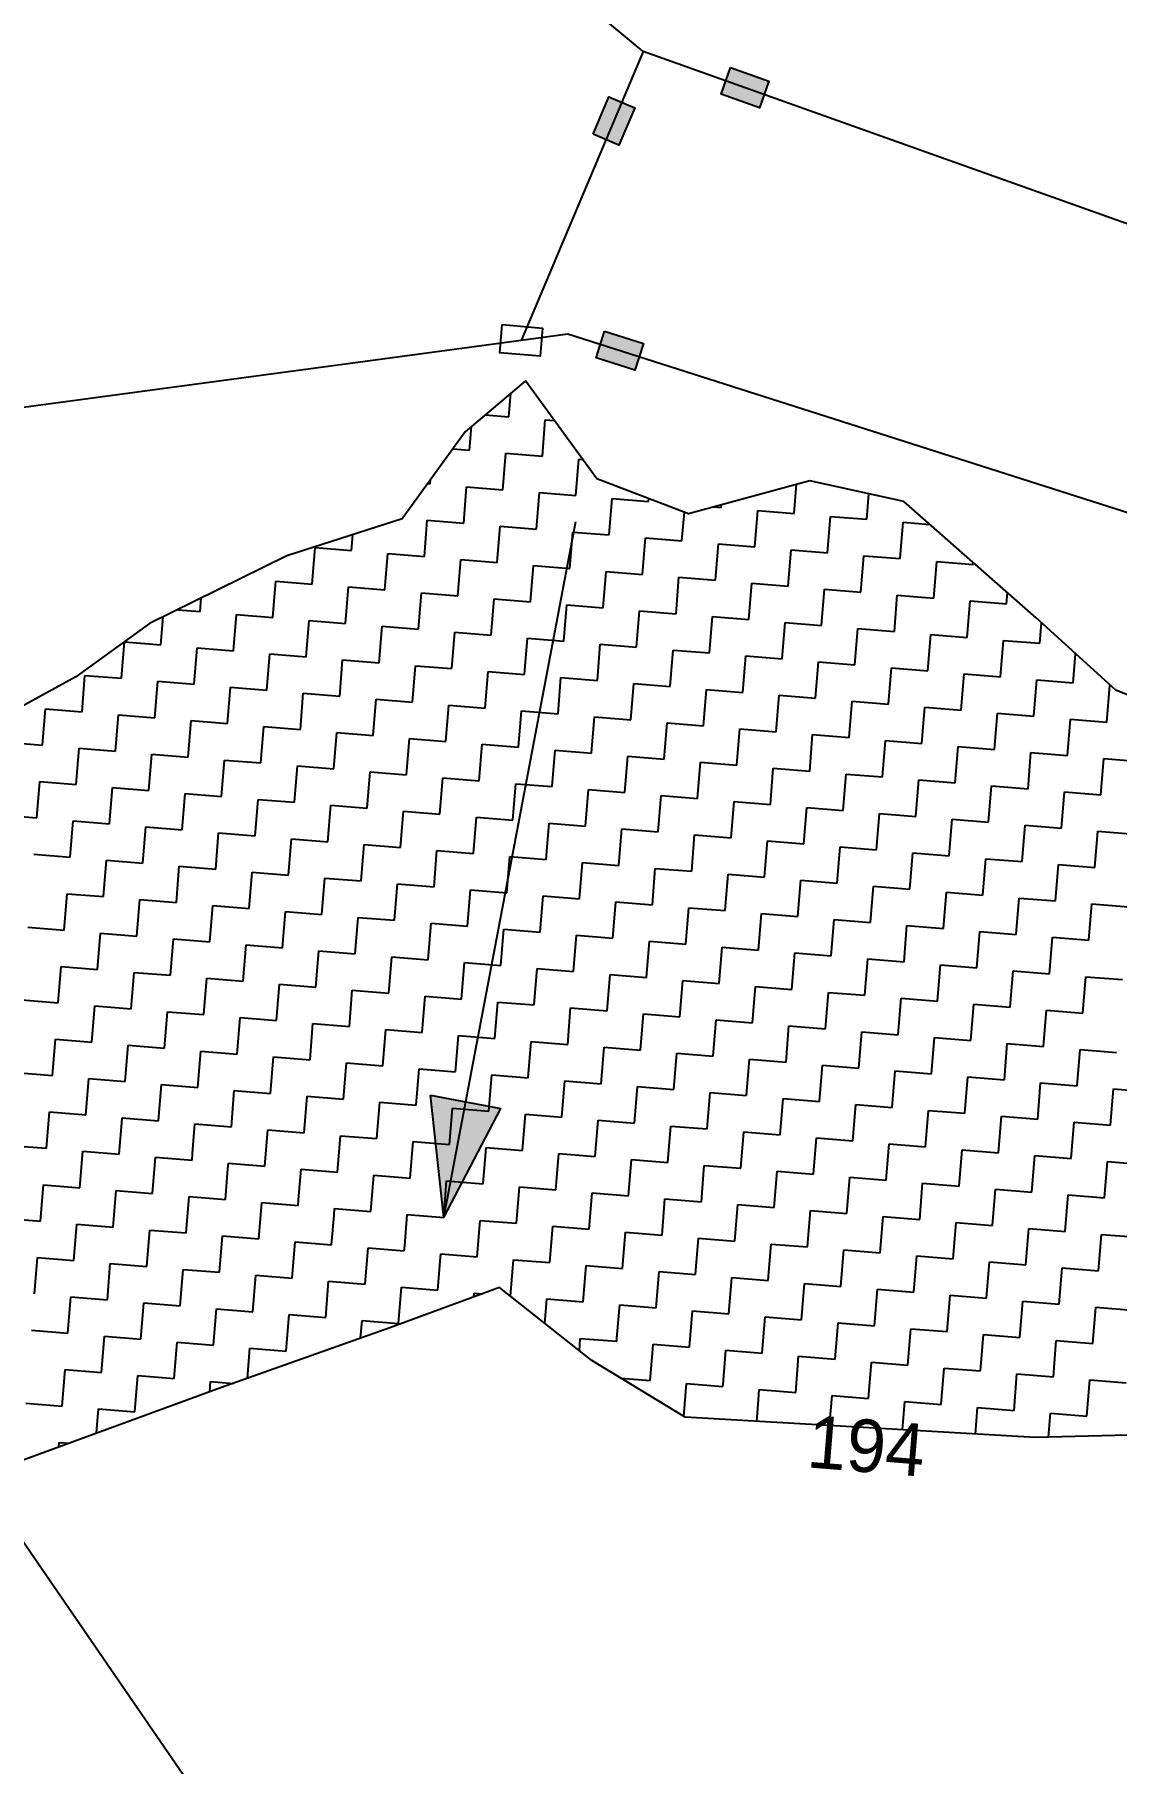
# Model space of a CAD drawing. Header units: metres. Extents: x 286589 to 288713, y 2001360 to 2004418.
# Drawn here: x 287906.4 to 288061.5, y 2003739.2 to 2003987.2 of the extents above; entities that cross this region are included whole.
import ezdxf
from ezdxf.enums import TextEntityAlignment as Align

# ---------------------------------------------------------------- set-up
doc = ezdxf.new("R2010")
doc.units = ezdxf.units.M
doc.header["$MEASUREMENT"] = 0
for name, color, linetype in [('POLY_HATCH', 12, 'Continuous'), ('POLY_PARCEL', 6, 'Continuous'), ('TEXT_PARCEL', 7, 'Continuous'), ('V_BOUND_LINE', 7, 'Continuous')]:
    doc.layers.add(name, color=color, linetype=linetype)
doc.styles.add('TEXT_MAP', font='')
doc.styles.get('TEXT_MAP').set_extended_font_data('Kruti Dev 050')

msp = doc.modelspace()

# ---------------------------------------------------------------- hatches: boundary and pattern name
for points in [[(288010.35, 2003976.67), (288011.71, 2003980.47), (288006.22, 2003982.43), (288004.86, 2003978.63)], [(287992.46, 2003976.68), (287988.74, 2003978.25), (287986.48, 2003972.88), (287990.19, 2003971.31)], [(287992.48, 2003939.04), (287993.7, 2003942.88), (287988.15, 2003944.65), (287986.92, 2003940.81)]]:
    msp.add_hatch(color=256).paths.add_polyline_path(points)
h = msp.add_hatch(color=256)
h.paths.add_polyline_path([(287968.22, 2003834.11), (287963.15, 2003835.07), (287965.07, 2003817.54)])
h.paths.add_polyline_path([(287965.07, 2003817.54), (287973.28, 2003833.15), (287968.22, 2003834.11)])

# ---------------------------------------------------------------- linework, layer by layer
for points in [[(288006.22, 2003982.43), (288011.71, 2003980.47), (288010.35, 2003976.67), (288004.86, 2003978.63)], [(287986.48, 2003972.88), (287988.74, 2003978.25), (287992.46, 2003976.68), (287990.19, 2003971.31)], [(287973.44, 2003945.57), (287979.25, 2003945.09), (287978.92, 2003941.07), (287973.12, 2003941.55)], [(287988.15, 2003944.65), (287993.7, 2003942.88), (287992.48, 2003939.04), (287986.92, 2003940.81)]]:
    msp.add_lwpolyline(points, close=True)
for points in [[(287965.07, 2003817.54), (287984.03, 2003917.36)], [(287963.15, 2003835.07), (287973.28, 2003833.15)], [(287965.07, 2003817.54), (287963.15, 2003835.07)], [(287965.07, 2003817.54), (287973.28, 2003833.15)]]:
    msp.add_lwpolyline(points)
at = {"layer": 'POLY_HATCH', "linetype": 'Continuous'}
for p, q in [((287976.66, 2003937.41), (287976.9, 2003937.39)), ((287974.42, 2003932.34), (287974.7, 2003935.75)), ((287971.01, 2003932.62), (287974.42, 2003932.34)), ((287979.22, 2003926.69), (287979.64, 2003931.91)), ((287979.64, 2003931.91), (287980.95, 2003931.81)), ((287968.78, 2003927.55), (287969.06, 2003930.96)), ((287966.38, 2003927.74), (287968.78, 2003927.55)), ((287973.57, 2003921.9), (287974, 2003927.12)), ((287974, 2003927.12), (287979.22, 2003926.69)), ((287984.01, 2003921.05), (287984.44, 2003926.27)), ((287984.44, 2003926.27), (287985, 2003926.22)), ((287962.79, 2003922.78), (287963.14, 2003922.75)), ((287963.14, 2003922.75), (287963.18, 2003923.33)), ((287967.93, 2003917.11), (287968.36, 2003922.33)), ((287968.36, 2003922.33), (287973.57, 2003921.9)), ((288015.32, 2003918.5), (288015.66, 2003922.67)), ((287978.37, 2003916.26), (287978.79, 2003921.48)), ((287978.79, 2003921.48), (287984.01, 2003921.05)), ((287988.8, 2003915.41), (287989.23, 2003920.63)), ((287989.23, 2003920.63), (287994.45, 2003920.2)), ((287994.45, 2003920.2), (287994.48, 2003920.62)), ((288004.88, 2003919.35), (288004.92, 2003919.75)), ((288025.75, 2003917.65), (288026.05, 2003921.31)), ((287962.29, 2003912.32), (287962.71, 2003917.53)), ((287962.71, 2003917.53), (287967.93, 2003917.11)), ((287999.24, 2003914.56), (287999.58, 2003918.69)), ((288003.76, 2003919.44), (288004.88, 2003919.35)), ((288009.68, 2003913.71), (288010.1, 2003918.92)), ((288010.1, 2003918.92), (288015.32, 2003918.5)), ((288020.11, 2003912.86), (288020.54, 2003918.07)), ((288020.54, 2003918.07), (288025.75, 2003917.65)), ((288030.55, 2003912.01), (288030.97, 2003917.22)), ((288030.97, 2003917.22), (288034.79, 2003916.91)), ((287951.85, 2003913.17), (287952.04, 2003915.44)), ((287972.72, 2003911.47), (287973.15, 2003916.68)), ((287973.15, 2003916.68), (287978.37, 2003916.26)), ((287983.16, 2003910.62), (287983.58, 2003915.83)), ((287983.58, 2003915.83), (287988.8, 2003915.41)), ((287993.6, 2003909.76), (287994.02, 2003914.98)), ((287994.02, 2003914.98), (287999.24, 2003914.56)), ((287946.21, 2003908.37), (287946.63, 2003913.59)), ((287946.63, 2003913.59), (287951.85, 2003913.17)), ((287956.64, 2003907.52), (287957.07, 2003912.74)), ((287957.07, 2003912.74), (287962.29, 2003912.32)), ((288004.03, 2003908.91), (288004.46, 2003914.13)), ((288004.46, 2003914.13), (288009.68, 2003913.71)), ((288014.47, 2003908.06), (288014.89, 2003913.28)), ((288014.89, 2003913.28), (288020.11, 2003912.86)), ((288024.9, 2003907.21), (288025.33, 2003912.43)), ((288025.33, 2003912.43), (288030.55, 2003912.01)), ((287967.08, 2003906.67), (287967.51, 2003911.89)), ((287967.51, 2003911.89), (287972.72, 2003911.47)), ((287977.52, 2003905.82), (287977.94, 2003911.04)), ((287977.94, 2003911.04), (287983.16, 2003910.62)), ((287987.95, 2003904.97), (287988.38, 2003910.19)), ((287988.38, 2003910.19), (287993.6, 2003909.76)), ((288035.34, 2003906.36), (288035.77, 2003911.58)), ((288035.77, 2003911.58), (288040.98, 2003911.15)), ((288040.98, 2003911.15), (288041.01, 2003911.45)), ((287940.56, 2003903.58), (287940.99, 2003908.8)), ((287940.99, 2003908.8), (287946.21, 2003908.37)), ((287951, 2003902.73), (287951.43, 2003907.95)), ((287951.43, 2003907.95), (287956.64, 2003907.52)), ((287961.44, 2003901.88), (287961.86, 2003907.1)), ((287961.86, 2003907.1), (287967.08, 2003906.67)), ((287998.39, 2003904.12), (287998.81, 2003909.34)), ((287998.81, 2003909.34), (288004.03, 2003908.91)), ((288008.82, 2003903.27), (288009.25, 2003908.49)), ((288009.25, 2003908.49), (288014.47, 2003908.06)), ((288019.26, 2003902.42), (288019.69, 2003907.64)), ((288019.69, 2003907.64), (288024.9, 2003907.21)), ((288045.78, 2003905.51), (288045.91, 2003907.15)), ((287926.93, 2003904.69), (287930.13, 2003904.43)), ((287930.13, 2003904.43), (287930.28, 2003906.35)), ((287971.87, 2003901.03), (287972.3, 2003906.25)), ((287972.3, 2003906.25), (287977.52, 2003905.82)), ((287982.31, 2003900.18), (287982.73, 2003905.4)), ((287982.73, 2003905.4), (287987.95, 2003904.97)), ((288029.7, 2003901.57), (288030.12, 2003906.79)), ((288030.12, 2003906.79), (288035.34, 2003906.36)), ((288040.13, 2003900.72), (288040.56, 2003905.94)), ((288040.56, 2003905.94), (288045.78, 2003905.51)), ((287924.48, 2003899.64), (287924.81, 2003903.64)), ((287934.92, 2003898.79), (287935.35, 2003904.01)), ((287935.35, 2003904.01), (287940.56, 2003903.58)), ((287945.36, 2003897.94), (287945.78, 2003903.16)), ((287945.78, 2003903.16), (287951, 2003902.73)), ((287955.79, 2003897.09), (287956.22, 2003902.31)), ((287956.22, 2003902.31), (287961.44, 2003901.88)), ((287992.74, 2003899.33), (287993.17, 2003904.55)), ((287993.17, 2003904.55), (287998.39, 2003904.12)), ((288003.18, 2003898.48), (288003.61, 2003903.7)), ((288003.61, 2003903.7), (288008.82, 2003903.27)), ((288013.62, 2003897.63), (288014.04, 2003902.84)), ((288014.04, 2003902.84), (288019.26, 2003902.42)), ((288050.57, 2003899.87), (288050.81, 2003902.82)), ((287918.84, 2003894.85), (287919.27, 2003900.06)), ((287919.27, 2003900.06), (287924.48, 2003899.64)), ((287966.23, 2003896.24), (287966.65, 2003901.45)), ((287966.65, 2003901.45), (287971.87, 2003901.03)), ((287976.67, 2003895.39), (287977.09, 2003900.6)), ((287977.09, 2003900.6), (287982.31, 2003900.18)), ((287987.1, 2003894.54), (287987.53, 2003899.75)), ((287987.53, 2003899.75), (287992.74, 2003899.33)), ((288024.05, 2003896.78), (288024.48, 2003901.99)), ((288024.48, 2003901.99), (288029.7, 2003901.57)), ((288034.49, 2003895.93), (288034.92, 2003901.14)), ((288034.92, 2003901.14), (288040.13, 2003900.72)), ((288044.93, 2003895.07), (288045.35, 2003900.29)), ((288045.35, 2003900.29), (288050.57, 2003899.87)), ((287929.28, 2003894), (287929.7, 2003899.21)), ((287929.7, 2003899.21), (287934.92, 2003898.79)), ((287939.71, 2003893.15), (287940.14, 2003898.36)), ((287940.14, 2003898.36), (287945.36, 2003897.94)), ((287950.15, 2003892.29), (287950.57, 2003897.51)), ((287950.57, 2003897.51), (287955.79, 2003897.09)), ((287997.54, 2003893.68), (287997.96, 2003898.9)), ((287997.96, 2003898.9), (288003.18, 2003898.48)), ((288007.97, 2003892.83), (288008.4, 2003898.05)), ((288008.4, 2003898.05), (288013.62, 2003897.63)), ((288018.41, 2003891.98), (288018.84, 2003897.2)), ((288018.84, 2003897.2), (288024.05, 2003896.78)), ((288055.36, 2003894.22), (288055.7, 2003898.38)), ((287913.2, 2003890.05), (287913.62, 2003895.27)), ((287913.62, 2003895.27), (287918.84, 2003894.85)), ((287960.59, 2003891.44), (287961.01, 2003896.66)), ((287961.01, 2003896.66), (287966.23, 2003896.24)), ((287971.02, 2003890.59), (287971.45, 2003895.81)), ((287971.45, 2003895.81), (287976.67, 2003895.39)), ((287981.46, 2003889.74), (287981.88, 2003894.96)), ((287981.88, 2003894.96), (287987.1, 2003894.54)), ((288028.85, 2003891.13), (288029.27, 2003896.35)), ((288029.27, 2003896.35), (288034.49, 2003895.93)), ((288039.28, 2003890.28), (288039.71, 2003895.5)), ((288039.71, 2003895.5), (288044.93, 2003895.07)), ((287923.63, 2003889.2), (287924.06, 2003894.42)), ((287924.06, 2003894.42), (287929.28, 2003894)), ((287934.07, 2003888.35), (287934.5, 2003893.57)), ((287934.5, 2003893.57), (287939.71, 2003893.15)), ((287944.51, 2003887.5), (287944.93, 2003892.72)), ((287944.93, 2003892.72), (287950.15, 2003892.29)), ((287991.89, 2003888.89), (287992.32, 2003894.11)), ((287992.32, 2003894.11), (287997.54, 2003893.68)), ((288002.33, 2003888.04), (288002.76, 2003893.26)), ((288002.76, 2003893.26), (288007.97, 2003892.83)), ((288012.77, 2003887.19), (288013.19, 2003892.41)), ((288013.19, 2003892.41), (288018.41, 2003891.98)), ((288049.72, 2003889.43), (288050.14, 2003894.65)), ((288050.14, 2003894.65), (288055.36, 2003894.22)), ((288060.15, 2003888.58), (288060.58, 2003893.8)), ((288060.58, 2003893.8), (288060.77, 2003893.78)), ((287907.55, 2003885.26), (287907.98, 2003890.48)), ((287907.98, 2003890.48), (287913.2, 2003890.05)), ((287954.94, 2003886.65), (287955.37, 2003891.87)), ((287955.37, 2003891.87), (287960.59, 2003891.44)), ((287965.38, 2003885.8), (287965.8, 2003891.02)), ((287965.8, 2003891.02), (287971.02, 2003890.59)), ((287975.81, 2003884.95), (287976.24, 2003890.17)), ((287976.24, 2003890.17), (287981.46, 2003889.74)), ((288023.2, 2003886.34), (288023.63, 2003891.56)), ((288023.63, 2003891.56), (288028.85, 2003891.13)), ((288033.64, 2003885.49), (288034.06, 2003890.71)), ((288034.06, 2003890.71), (288039.28, 2003890.28)), ((288044.08, 2003884.64), (288044.5, 2003889.86)), ((288044.5, 2003889.86), (288049.72, 2003889.43)), ((287917.99, 2003884.41), (287918.42, 2003889.63)), ((287918.42, 2003889.63), (287923.63, 2003889.2)), ((287928.43, 2003883.56), (287928.85, 2003888.78)), ((287928.85, 2003888.78), (287934.07, 2003888.35)), ((287938.86, 2003882.71), (287939.29, 2003887.93)), ((287939.29, 2003887.93), (287944.51, 2003887.5)), ((287986.25, 2003884.1), (287986.68, 2003889.32)), ((287986.68, 2003889.32), (287991.89, 2003888.89)), ((287996.69, 2003883.25), (287997.11, 2003888.47)), ((287997.11, 2003888.47), (288002.33, 2003888.04)), ((288007.12, 2003882.4), (288007.55, 2003887.62)), ((288007.55, 2003887.62), (288012.77, 2003887.19)), ((288054.51, 2003883.79), (288054.94, 2003889.01)), ((288054.94, 2003889.01), (288060.15, 2003888.58)), ((287902.34, 2003885.69), (287907.55, 2003885.26)), ((287912.35, 2003879.62), (287912.77, 2003884.84)), ((287912.77, 2003884.84), (287917.99, 2003884.41)), ((287949.3, 2003881.86), (287949.72, 2003887.08)), ((287949.72, 2003887.08), (287954.94, 2003886.65)), ((287959.74, 2003881.01), (287960.16, 2003886.23)), ((287960.16, 2003886.23), (287965.38, 2003885.8)), ((287970.17, 2003880.16), (287970.6, 2003885.38)), ((287970.6, 2003885.38), (287975.81, 2003884.95)), ((288017.56, 2003881.55), (288017.98, 2003886.77)), ((288017.98, 2003886.77), (288023.2, 2003886.34)), ((288028, 2003880.7), (288028.42, 2003885.91)), ((288028.42, 2003885.91), (288033.64, 2003885.49)), ((288038.43, 2003879.85), (288038.86, 2003885.06)), ((288038.86, 2003885.06), (288044.08, 2003884.64)), ((287922.78, 2003878.77), (287923.21, 2003883.99)), ((287923.21, 2003883.99), (287928.43, 2003883.56)), ((287933.22, 2003877.92), (287933.64, 2003883.13)), ((287933.64, 2003883.13), (287938.86, 2003882.71)), ((287943.66, 2003877.07), (287944.08, 2003882.28)), ((287944.08, 2003882.28), (287949.3, 2003881.86)), ((287980.61, 2003879.31), (287981.03, 2003884.52)), ((287981.03, 2003884.52), (287986.25, 2003884.1)), ((287991.04, 2003878.46), (287991.47, 2003883.67)), ((287991.47, 2003883.67), (287996.69, 2003883.25)), ((288001.48, 2003877.61), (288001.91, 2003882.82)), ((288001.91, 2003882.82), (288007.12, 2003882.4)), ((288048.87, 2003879), (288049.29, 2003884.21)), ((288049.29, 2003884.21), (288054.51, 2003883.79)), ((288059.3, 2003878.14), (288059.73, 2003883.36)), ((288059.73, 2003883.36), (288064.95, 2003882.94)), ((287906.7, 2003874.83), (287907.13, 2003880.04)), ((287907.13, 2003880.04), (287912.35, 2003879.62)), ((287954.09, 2003876.22), (287954.52, 2003881.43)), ((287954.52, 2003881.43), (287959.74, 2003881.01)), ((287964.53, 2003875.36), (287964.95, 2003880.58)), ((287964.95, 2003880.58), (287970.17, 2003880.16)), ((288011.92, 2003876.75), (288012.34, 2003881.97)), ((288012.34, 2003881.97), (288017.56, 2003881.55)), ((288022.35, 2003875.9), (288022.78, 2003881.12)), ((288022.78, 2003881.12), (288028, 2003880.7)), ((288032.79, 2003875.05), (288033.21, 2003880.27)), ((288033.21, 2003880.27), (288038.43, 2003879.85)), ((287917.14, 2003873.97), (287917.56, 2003879.19)), ((287917.56, 2003879.19), (287922.78, 2003878.77)), ((287927.58, 2003873.12), (287928, 2003878.34)), ((287928, 2003878.34), (287933.22, 2003877.92)), ((287938.01, 2003872.27), (287938.44, 2003877.49)), ((287938.44, 2003877.49), (287943.66, 2003877.07)), ((287974.96, 2003874.51), (287975.39, 2003879.73)), ((287975.39, 2003879.73), (287980.61, 2003879.31)), ((287985.4, 2003873.66), (287985.83, 2003878.88)), ((287985.83, 2003878.88), (287991.04, 2003878.46)), ((287995.84, 2003872.81), (287996.26, 2003878.03)), ((287996.26, 2003878.03), (288001.48, 2003877.61)), ((288043.22, 2003874.2), (288043.65, 2003879.42)), ((288043.65, 2003879.42), (288048.87, 2003879)), ((288053.66, 2003873.35), (288054.09, 2003878.57)), ((288054.09, 2003878.57), (288059.3, 2003878.14)), ((287901.49, 2003875.25), (287906.7, 2003874.83)), ((287948.45, 2003871.42), (287948.87, 2003876.64)), ((287948.87, 2003876.64), (287954.09, 2003876.22)), ((287958.88, 2003870.57), (287959.31, 2003875.79)), ((287959.31, 2003875.79), (287964.53, 2003875.36)), ((287969.32, 2003869.72), (287969.75, 2003874.94)), ((287969.75, 2003874.94), (287974.96, 2003874.51)), ((288006.27, 2003871.96), (288006.7, 2003877.18)), ((288006.7, 2003877.18), (288011.92, 2003876.75)), ((288016.71, 2003871.11), (288017.13, 2003876.33)), ((288017.13, 2003876.33), (288022.35, 2003875.9)), ((288027.14, 2003870.26), (288027.57, 2003875.48)), ((288027.57, 2003875.48), (288032.79, 2003875.05)), ((287911.5, 2003869.18), (287911.92, 2003874.4)), ((287911.92, 2003874.4), (287917.14, 2003873.97)), ((287921.93, 2003868.33), (287922.36, 2003873.55)), ((287922.36, 2003873.55), (287927.58, 2003873.12)), ((287932.37, 2003867.48), (287932.79, 2003872.7)), ((287932.79, 2003872.7), (287938.01, 2003872.27)), ((287979.76, 2003868.87), (287980.18, 2003874.09)), ((287980.18, 2003874.09), (287985.4, 2003873.66)), ((287990.19, 2003868.02), (287990.62, 2003873.24)), ((287990.62, 2003873.24), (287995.84, 2003872.81)), ((288000.63, 2003867.17), (288001.05, 2003872.39)), ((288001.05, 2003872.39), (288006.27, 2003871.96)), ((288037.58, 2003869.41), (288038.01, 2003874.63)), ((288038.01, 2003874.63), (288043.22, 2003874.2)), ((288048.02, 2003868.56), (288048.44, 2003873.78)), ((288048.44, 2003873.78), (288053.66, 2003873.35)), ((288058.45, 2003867.71), (288058.88, 2003872.93)), ((288058.88, 2003872.93), (288064.1, 2003872.5)), ((287942.8, 2003866.63), (287943.23, 2003871.85)), ((287943.23, 2003871.85), (287948.45, 2003871.42)), ((287953.24, 2003865.78), (287953.67, 2003871)), ((287953.67, 2003871), (287958.88, 2003870.57)), ((287963.68, 2003864.93), (287964.1, 2003870.15)), ((287964.1, 2003870.15), (287969.32, 2003869.72)), ((288011.07, 2003866.32), (288011.49, 2003871.54)), ((288011.49, 2003871.54), (288016.71, 2003871.11)), ((288021.5, 2003865.47), (288021.93, 2003870.69)), ((288021.93, 2003870.69), (288027.14, 2003870.26)), ((287906.28, 2003869.61), (287911.5, 2003869.18)), ((287916.29, 2003863.54), (287916.71, 2003868.76)), ((287916.71, 2003868.76), (287921.93, 2003868.33)), ((287926.73, 2003862.69), (287927.15, 2003867.91)), ((287927.15, 2003867.91), (287932.37, 2003867.48)), ((287974.11, 2003864.08), (287974.54, 2003869.3)), ((287974.54, 2003869.3), (287979.76, 2003868.87)), ((287984.55, 2003863.23), (287984.97, 2003868.44)), ((287984.97, 2003868.44), (287990.19, 2003868.02)), ((287994.99, 2003862.38), (287995.41, 2003867.59)), ((287995.41, 2003867.59), (288000.63, 2003867.17)), ((288031.94, 2003864.62), (288032.36, 2003869.84)), ((288032.36, 2003869.84), (288037.58, 2003869.41)), ((288042.37, 2003863.77), (288042.8, 2003868.98)), ((288042.8, 2003868.98), (288048.02, 2003868.56)), ((288052.81, 2003862.92), (288053.24, 2003868.13)), ((288053.24, 2003868.13), (288058.45, 2003867.71)), ((287937.16, 2003861.84), (287937.59, 2003867.05)), ((287937.59, 2003867.05), (287942.8, 2003866.63)), ((287947.6, 2003860.99), (287948.02, 2003866.2)), ((287948.02, 2003866.2), (287953.24, 2003865.78)), ((287958.03, 2003860.14), (287958.46, 2003865.35)), ((287958.46, 2003865.35), (287963.68, 2003864.93)), ((288005.42, 2003861.53), (288005.85, 2003866.74)), ((288005.85, 2003866.74), (288011.07, 2003866.32)), ((288015.86, 2003860.67), (288016.28, 2003865.89)), ((288016.28, 2003865.89), (288021.5, 2003865.47)), ((288026.29, 2003859.82), (288026.72, 2003865.04)), ((288026.72, 2003865.04), (288031.94, 2003864.62)), ((287910.65, 2003858.75), (287911.07, 2003863.96)), ((287911.07, 2003863.96), (287916.29, 2003863.54)), ((287921.08, 2003857.89), (287921.51, 2003863.11)), ((287921.51, 2003863.11), (287926.73, 2003862.69)), ((287968.47, 2003859.28), (287968.9, 2003864.5)), ((287968.9, 2003864.5), (287974.11, 2003864.08)), ((287978.91, 2003858.43), (287979.33, 2003863.65)), ((287979.33, 2003863.65), (287984.55, 2003863.23)), ((287989.34, 2003857.58), (287989.77, 2003862.8)), ((287989.77, 2003862.8), (287994.99, 2003862.38)), ((288036.73, 2003858.97), (288037.16, 2003864.19)), ((288037.16, 2003864.19), (288042.37, 2003863.77)), ((288047.17, 2003858.12), (288047.59, 2003863.34)), ((288047.59, 2003863.34), (288052.81, 2003862.92)), ((288057.6, 2003857.27), (288058.03, 2003862.49)), ((288058.03, 2003862.49), (288063.25, 2003862.06)), ((287931.52, 2003857.04), (287931.94, 2003862.26)), ((287931.94, 2003862.26), (287937.16, 2003861.84)), ((287941.95, 2003856.19), (287942.38, 2003861.41)), ((287942.38, 2003861.41), (287947.6, 2003860.99)), ((287952.39, 2003855.34), (287952.82, 2003860.56)), ((287952.82, 2003860.56), (287958.03, 2003860.14)), ((287999.78, 2003856.73), (288000.2, 2003861.95)), ((288000.2, 2003861.95), (288005.42, 2003861.53)), ((288010.21, 2003855.88), (288010.64, 2003861.1)), ((288010.64, 2003861.1), (288015.86, 2003860.67)), ((288020.65, 2003855.03), (288021.08, 2003860.25)), ((288021.08, 2003860.25), (288026.29, 2003859.82)), ((287905.43, 2003859.17), (287910.65, 2003858.75)), ((287915.44, 2003853.1), (287915.86, 2003858.32)), ((287915.86, 2003858.32), (287921.08, 2003857.89)), ((287962.83, 2003854.49), (287963.25, 2003859.71)), ((287963.25, 2003859.71), (287968.47, 2003859.28)), ((287973.26, 2003853.64), (287973.69, 2003858.86)), ((287973.69, 2003858.86), (287978.91, 2003858.43)), ((287983.7, 2003852.79), (287984.12, 2003858.01)), ((287984.12, 2003858.01), (287989.34, 2003857.58)), ((288031.09, 2003854.18), (288031.51, 2003859.4)), ((288031.51, 2003859.4), (288036.73, 2003858.97)), ((288041.52, 2003853.33), (288041.95, 2003858.55)), ((288041.95, 2003858.55), (288047.17, 2003858.12)), ((288051.96, 2003852.48), (288052.38, 2003857.7)), ((288052.38, 2003857.7), (288057.6, 2003857.27)), ((287925.87, 2003852.25), (287926.3, 2003857.47)), ((287926.3, 2003857.47), (287931.52, 2003857.04)), ((287936.31, 2003851.4), (287936.74, 2003856.62)), ((287936.74, 2003856.62), (287941.95, 2003856.19)), ((287946.75, 2003850.55), (287947.17, 2003855.77)), ((287947.17, 2003855.77), (287952.39, 2003855.34)), ((287994.14, 2003851.94), (287994.56, 2003857.16)), ((287994.56, 2003857.16), (287999.78, 2003856.73)), ((288004.57, 2003851.09), (288005, 2003856.31)), ((288005, 2003856.31), (288010.21, 2003855.88)), ((288015.01, 2003850.24), (288015.43, 2003855.46)), ((288015.43, 2003855.46), (288020.65, 2003855.03)), ((287909.79, 2003848.31), (287910.22, 2003853.53)), ((287910.22, 2003853.53), (287915.44, 2003853.1)), ((287920.23, 2003847.46), (287920.66, 2003852.68)), ((287920.66, 2003852.68), (287925.87, 2003852.25)), ((287957.18, 2003849.7), (287957.61, 2003854.92)), ((287957.61, 2003854.92), (287962.83, 2003854.49)), ((287967.62, 2003848.85), (287968.04, 2003854.07)), ((287968.04, 2003854.07), (287973.26, 2003853.64)), ((287978.06, 2003848), (287978.48, 2003853.22)), ((287978.48, 2003853.22), (287983.7, 2003852.79)), ((288025.44, 2003849.39), (288025.87, 2003854.61)), ((288025.87, 2003854.61), (288031.09, 2003854.18)), ((288035.88, 2003848.54), (288036.31, 2003853.76)), ((288036.31, 2003853.76), (288041.52, 2003853.33)), ((288046.32, 2003847.69), (288046.74, 2003852.9)), ((288046.74, 2003852.9), (288051.96, 2003852.48)), ((287930.67, 2003846.61), (287931.09, 2003851.83)), ((287931.09, 2003851.83), (287936.31, 2003851.4)), ((287941.1, 2003845.76), (287941.53, 2003850.98)), ((287941.53, 2003850.98), (287946.75, 2003850.55)), ((287951.54, 2003844.91), (287951.96, 2003850.12)), ((287951.96, 2003850.12), (287957.18, 2003849.7)), ((287988.49, 2003847.15), (287988.92, 2003852.37)), ((287988.92, 2003852.37), (287994.14, 2003851.94)), ((287998.93, 2003846.3), (287999.35, 2003851.51)), ((287999.35, 2003851.51), (288004.57, 2003851.09)), ((288009.36, 2003845.45), (288009.79, 2003850.66)), ((288009.79, 2003850.66), (288015.01, 2003850.24)), ((288056.75, 2003846.84), (288057.18, 2003852.05)), ((288057.18, 2003852.05), (288062.4, 2003851.63)), ((287904.58, 2003848.73), (287909.79, 2003848.31)), ((287914.59, 2003842.67), (287915.01, 2003847.88)), ((287915.01, 2003847.88), (287920.23, 2003847.46)), ((287961.98, 2003844.06), (287962.4, 2003849.27)), ((287962.4, 2003849.27), (287967.62, 2003848.85)), ((287972.41, 2003843.21), (287972.84, 2003848.42)), ((287972.84, 2003848.42), (287978.06, 2003848)), ((287982.85, 2003842.35), (287983.27, 2003847.57)), ((287983.27, 2003847.57), (287988.49, 2003847.15)), ((288019.8, 2003844.6), (288020.23, 2003849.81)), ((288020.23, 2003849.81), (288025.44, 2003849.39)), ((288030.24, 2003843.74), (288030.66, 2003848.96)), ((288030.66, 2003848.96), (288035.88, 2003848.54)), ((288040.67, 2003842.89), (288041.1, 2003848.11)), ((288041.1, 2003848.11), (288046.32, 2003847.69)), ((287925.02, 2003841.82), (287925.45, 2003847.03)), ((287925.45, 2003847.03), (287930.67, 2003846.61)), ((287935.46, 2003840.96), (287935.89, 2003846.18)), ((287935.89, 2003846.18), (287941.1, 2003845.76)), ((287945.9, 2003840.11), (287946.32, 2003845.33)), ((287946.32, 2003845.33), (287951.54, 2003844.91)), ((287993.28, 2003841.5), (287993.71, 2003846.72)), ((287993.71, 2003846.72), (287998.93, 2003846.3)), ((288003.72, 2003840.65), (288004.15, 2003845.87)), ((288004.15, 2003845.87), (288009.36, 2003845.45)), ((288051.11, 2003842.04), (288051.53, 2003847.26)), ((288051.53, 2003847.26), (288056.75, 2003846.84)), ((287908.94, 2003837.87), (287909.37, 2003843.09)), ((287909.37, 2003843.09), (287914.59, 2003842.67)), ((287956.33, 2003839.26), (287956.76, 2003844.48)), ((287956.76, 2003844.48), (287961.98, 2003844.06)), ((287966.77, 2003838.41), (287967.19, 2003843.63)), ((287967.19, 2003843.63), (287972.41, 2003843.21)), ((287977.2, 2003837.56), (287977.63, 2003842.78)), ((287977.63, 2003842.78), (287982.85, 2003842.35)), ((288014.16, 2003839.8), (288014.58, 2003845.02)), ((288014.58, 2003845.02), (288019.8, 2003844.6)), ((288024.59, 2003838.95), (288025.02, 2003844.17)), ((288025.02, 2003844.17), (288030.24, 2003843.74)), ((288035.03, 2003838.1), (288035.45, 2003843.32)), ((288035.45, 2003843.32), (288040.67, 2003842.89)), ((287919.38, 2003837.02), (287919.81, 2003842.24)), ((287919.81, 2003842.24), (287925.02, 2003841.82)), ((287929.82, 2003836.17), (287930.24, 2003841.39)), ((287930.24, 2003841.39), (287935.46, 2003840.96)), ((287940.25, 2003835.32), (287940.68, 2003840.54)), ((287940.68, 2003840.54), (287945.9, 2003840.11)), ((287987.64, 2003836.71), (287988.07, 2003841.93)), ((287988.07, 2003841.93), (287993.28, 2003841.5)), ((287998.08, 2003835.86), (287998.5, 2003841.08)), ((287998.5, 2003841.08), (288003.72, 2003840.65)), ((288008.51, 2003835.01), (288008.94, 2003840.23)), ((288008.94, 2003840.23), (288014.16, 2003839.8)), ((288045.47, 2003837.25), (288045.89, 2003842.47)), ((288045.89, 2003842.47), (288051.11, 2003842.04)), ((288055.9, 2003836.4), (288056.33, 2003841.62)), ((288056.33, 2003841.62), (288061.54, 2003841.19)), ((287903.73, 2003838.3), (287908.94, 2003837.87)), ((287950.69, 2003834.47), (287951.11, 2003839.69)), ((287951.11, 2003839.69), (287956.33, 2003839.26)), ((287961.13, 2003833.62), (287961.55, 2003838.84)), ((287961.55, 2003838.84), (287966.77, 2003838.41)), ((287971.56, 2003832.77), (287971.99, 2003837.99)), ((287971.99, 2003837.99), (287977.2, 2003837.56)), ((288018.95, 2003834.16), (288019.37, 2003839.38)), ((288019.37, 2003839.38), (288024.59, 2003838.95)), ((288029.39, 2003833.31), (288029.81, 2003838.53)), ((288029.81, 2003838.53), (288035.03, 2003838.1)), ((288039.82, 2003832.46), (288040.25, 2003837.68)), ((288040.25, 2003837.68), (288045.47, 2003837.25)), ((287913.83, 2003833.32), (287914.16, 2003837.45)), ((287914.16, 2003837.45), (287919.38, 2003837.02)), ((287924.17, 2003831.38), (287924.6, 2003836.6)), ((287924.6, 2003836.6), (287929.82, 2003836.17)), ((287934.61, 2003830.53), (287935.03, 2003835.75)), ((287935.03, 2003835.75), (287940.25, 2003835.32)), ((287982, 2003831.92), (287982.42, 2003837.14)), ((287982.42, 2003837.14), (287987.64, 2003836.71)), ((287992.43, 2003831.07), (287992.86, 2003836.29)), ((287992.86, 2003836.29), (287998.08, 2003835.86)), ((288002.87, 2003830.22), (288003.3, 2003835.44)), ((288003.3, 2003835.44), (288008.51, 2003835.01)), ((288050.26, 2003831.61), (288050.68, 2003836.83)), ((288050.68, 2003836.83), (288055.9, 2003836.4)), ((288060.69, 2003830.76), (288061.12, 2003835.97)), ((288061.12, 2003835.97), (288066.34, 2003835.55)), ((287913.74, 2003832.23), (287913.83, 2003833.32)), ((287945.05, 2003829.68), (287945.47, 2003834.9)), ((287945.47, 2003834.9), (287950.69, 2003834.47)), ((287955.48, 2003828.83), (287955.91, 2003834.05)), ((287955.91, 2003834.05), (287961.13, 2003833.62)), ((287965.92, 2003827.98), (287966.34, 2003833.19)), ((287966.34, 2003833.19), (287971.56, 2003832.77)), ((288013.31, 2003829.37), (288013.73, 2003834.58)), ((288013.73, 2003834.58), (288018.95, 2003834.16)), ((288023.74, 2003828.52), (288024.17, 2003833.73)), ((288024.17, 2003833.73), (288029.39, 2003833.31)), ((288034.18, 2003827.66), (288034.6, 2003832.88)), ((288034.6, 2003832.88), (288039.82, 2003832.46)), ((287908.09, 2003827.44), (287908.52, 2003832.65)), ((287908.52, 2003832.65), (287913.74, 2003832.23)), ((287918.53, 2003826.59), (287918.9, 2003831.11)), ((287918.9, 2003831.11), (287918.96, 2003831.8)), ((287918.96, 2003831.8), (287924.17, 2003831.38)), ((287929.04, 2003826.69), (287929.39, 2003830.95)), ((287929.39, 2003830.95), (287934.61, 2003830.53)), ((287976.35, 2003827.13), (287976.78, 2003832.34)), ((287976.78, 2003832.34), (287982, 2003831.92)), ((287986.79, 2003826.27), (287987.22, 2003831.49)), ((287987.22, 2003831.49), (287992.43, 2003831.07)), ((287997.23, 2003825.42), (287997.65, 2003830.64)), ((287997.65, 2003830.64), (288002.87, 2003830.22)), ((288044.61, 2003826.81), (288045.04, 2003832.03)), ((288045.04, 2003832.03), (288050.26, 2003831.61)), ((288055.05, 2003825.96), (288055.48, 2003831.18)), ((288055.48, 2003831.18), (288060.69, 2003830.76)), ((287902.88, 2003827.86), (287908.09, 2003827.44)), ((287939.4, 2003824.88), (287939.83, 2003830.1)), ((287939.83, 2003830.1), (287945.05, 2003829.68)), ((287949.84, 2003824.03), (287950.26, 2003829.25)), ((287950.26, 2003829.25), (287955.48, 2003828.83)), ((287960.27, 2003823.18), (287960.7, 2003828.4)), ((287960.7, 2003828.4), (287965.92, 2003827.98)), ((288007.66, 2003824.57), (288008.09, 2003829.79)), ((288008.09, 2003829.79), (288013.31, 2003829.37)), ((288018.1, 2003823.72), (288018.52, 2003828.94)), ((288018.52, 2003828.94), (288023.74, 2003828.52)), ((288028.54, 2003822.87), (288028.96, 2003828.09)), ((288028.96, 2003828.09), (288034.18, 2003827.66)), ((287912.89, 2003821.79), (287913.31, 2003827.01)), ((287913.31, 2003827.01), (287918.53, 2003826.59)), ((287923.32, 2003820.94), (287923.75, 2003826.16)), ((287923.75, 2003826.16), (287928.97, 2003825.74)), ((287928.97, 2003825.74), (287929.04, 2003826.69)), ((287934.12, 2003824.49), (287934.18, 2003825.31)), ((287934.18, 2003825.31), (287939.4, 2003824.88)), ((287970.71, 2003822.33), (287971.14, 2003827.55)), ((287971.14, 2003827.55), (287976.35, 2003827.13)), ((287981.15, 2003821.48), (287981.57, 2003826.7)), ((287981.57, 2003826.7), (287986.79, 2003826.27)), ((287991.58, 2003820.63), (287992.01, 2003825.85)), ((287992.01, 2003825.85), (287997.23, 2003825.42)), ((288038.97, 2003822.02), (288039.4, 2003827.24)), ((288039.4, 2003827.24), (288044.61, 2003826.81)), ((288049.41, 2003821.17), (288049.83, 2003826.39)), ((288049.83, 2003826.39), (288055.05, 2003825.96)), ((288059.84, 2003820.32), (288060.27, 2003825.54)), ((288060.27, 2003825.54), (288065.49, 2003825.11)), ((287933.76, 2003820.09), (287934.12, 2003824.49)), ((287944.26, 2003820.07), (287944.62, 2003824.46)), ((287944.62, 2003824.46), (287949.84, 2003824.03)), ((287954.63, 2003818.39), (287955.06, 2003823.61)), ((287955.06, 2003823.61), (287960.27, 2003823.18)), ((288002.02, 2003819.78), (288002.44, 2003825)), ((288002.44, 2003825), (288007.66, 2003824.57)), ((288012.46, 2003818.93), (288012.88, 2003824.15)), ((288012.88, 2003824.15), (288018.1, 2003823.72)), ((288022.89, 2003818.08), (288023.32, 2003823.3)), ((288023.32, 2003823.3), (288028.54, 2003822.87)), ((287907.24, 2003817), (287907.67, 2003822.22)), ((287907.67, 2003822.22), (287912.89, 2003821.79)), ((287917.68, 2003816.15), (287918.1, 2003821.37)), ((287918.1, 2003821.37), (287923.32, 2003820.94)), ((287928.12, 2003815.3), (287928.54, 2003820.52)), ((287928.54, 2003820.52), (287933.76, 2003820.09)), ((287965.07, 2003817.54), (287965.49, 2003822.76)), ((287965.49, 2003822.76), (287970.71, 2003822.33)), ((287975.5, 2003816.69), (287975.93, 2003821.91)), ((287975.93, 2003821.91), (287981.15, 2003821.48)), ((287985.94, 2003815.84), (287986.36, 2003821.06)), ((287986.36, 2003821.06), (287991.58, 2003820.63)), ((288033.33, 2003817.23), (288033.75, 2003822.45)), ((288033.75, 2003822.45), (288038.97, 2003822.02)), ((288043.76, 2003816.38), (288044.19, 2003821.6)), ((288044.19, 2003821.6), (288049.41, 2003821.17)), ((288054.2, 2003815.53), (288054.63, 2003820.75)), ((288054.63, 2003820.75), (288059.84, 2003820.32)), ((287938.55, 2003814.45), (287938.98, 2003819.67)), ((287938.98, 2003819.67), (287944.19, 2003819.24)), ((287944.19, 2003819.24), (287944.26, 2003820.07)), ((287948.99, 2003813.6), (287949.34, 2003817.86)), ((287949.34, 2003817.86), (287949.41, 2003818.82)), ((287949.41, 2003818.82), (287954.63, 2003818.39)), ((287959.48, 2003813.45), (287959.85, 2003817.97)), ((287959.85, 2003817.97), (287965.07, 2003817.54)), ((287996.38, 2003814.99), (287996.8, 2003820.21)), ((287996.8, 2003820.21), (288002.02, 2003819.78)), ((288006.81, 2003814.14), (288007.24, 2003819.36)), ((288007.24, 2003819.36), (288012.46, 2003818.93)), ((288017.25, 2003813.29), (288017.67, 2003818.5)), ((288017.67, 2003818.5), (288022.89, 2003818.08)), ((287902.02, 2003817.43), (287907.24, 2003817)), ((287912.04, 2003811.36), (287912.46, 2003816.58)), ((287912.46, 2003816.58), (287917.68, 2003816.15)), ((287922.47, 2003810.51), (287922.9, 2003815.72)), ((287922.9, 2003815.72), (287928.12, 2003815.3)), ((287969.86, 2003811.9), (287970.29, 2003817.11)), ((287970.29, 2003817.11), (287975.5, 2003816.69)), ((287980.3, 2003811.05), (287980.72, 2003816.26)), ((287980.72, 2003816.26), (287985.94, 2003815.84)), ((287990.73, 2003810.2), (287991.16, 2003815.41)), ((287991.16, 2003815.41), (287996.38, 2003814.99)), ((288027.68, 2003812.44), (288028.11, 2003817.65)), ((288028.11, 2003817.65), (288033.33, 2003817.23)), ((288038.12, 2003811.59), (288038.55, 2003816.8)), ((288038.55, 2003816.8), (288043.76, 2003816.38)), ((288048.56, 2003810.73), (288048.98, 2003815.95)), ((288048.98, 2003815.95), (288054.2, 2003815.53)), ((287932.91, 2003809.66), (287933.33, 2003814.87)), ((287933.33, 2003814.87), (287938.55, 2003814.45)), ((287943.34, 2003808.81), (287943.77, 2003814.02)), ((287943.77, 2003814.02), (287948.99, 2003813.6)), ((287953.78, 2003807.95), (287954.21, 2003813.17)), ((287954.21, 2003813.17), (287959.42, 2003812.75)), ((287959.42, 2003812.75), (287959.48, 2003813.45)), ((288001.17, 2003809.34), (288001.59, 2003814.56)), ((288001.59, 2003814.56), (288006.81, 2003814.14)), ((288011.6, 2003808.49), (288012.03, 2003813.71)), ((288012.03, 2003813.71), (288017.25, 2003813.29)), ((288022.04, 2003807.64), (288022.47, 2003812.86)), ((288022.47, 2003812.86), (288027.68, 2003812.44)), ((288058.99, 2003809.88), (288059.42, 2003815.1)), ((288059.42, 2003815.1), (288064.64, 2003814.68)), ((287906.39, 2003806.56), (287906.82, 2003811.78)), ((287906.82, 2003811.78), (287912.04, 2003811.36)), ((287916.83, 2003805.71), (287917.25, 2003810.93)), ((287917.25, 2003810.93), (287922.47, 2003810.51)), ((287964.22, 2003807.1), (287964.55, 2003811.24)), ((287964.55, 2003811.24), (287964.64, 2003812.32)), ((287964.64, 2003812.32), (287969.86, 2003811.9)), ((287974.7, 2003806.82), (287975.08, 2003811.47)), ((287975.08, 2003811.47), (287980.3, 2003811.05)), ((287985.09, 2003805.4), (287985.51, 2003810.62)), ((287985.51, 2003810.62), (287990.73, 2003810.2)), ((288032.48, 2003806.79), (288032.9, 2003812.01)), ((288032.9, 2003812.01), (288038.12, 2003811.59)), ((288042.91, 2003805.94), (288043.34, 2003811.16)), ((288043.34, 2003811.16), (288048.56, 2003810.73)), ((287927.26, 2003804.86), (287927.69, 2003810.08)), ((287927.69, 2003810.08), (287932.91, 2003809.66)), ((287937.7, 2003804.01), (287938.13, 2003809.23)), ((287938.13, 2003809.23), (287943.34, 2003808.81)), ((287948.14, 2003803.16), (287948.56, 2003808.38)), ((287948.56, 2003808.38), (287953.78, 2003807.95)), ((287995.53, 2003804.55), (287995.95, 2003809.77)), ((287995.95, 2003809.77), (288001.17, 2003809.34)), ((288005.96, 2003803.7), (288006.39, 2003808.92)), ((288006.39, 2003808.92), (288011.6, 2003808.49)), ((288016.4, 2003802.85), (288016.82, 2003808.07)), ((288016.82, 2003808.07), (288022.04, 2003807.64)), ((288053.35, 2003805.09), (288053.77, 2003810.31)), ((288053.77, 2003810.31), (288058.99, 2003809.88)), ((287911.18, 2003800.92), (287911.61, 2003806.14)), ((287911.61, 2003806.14), (287916.83, 2003805.71)), ((287958.57, 2003802.31), (287959, 2003807.53)), ((287959, 2003807.53), (287964.22, 2003807.1)), ((287969.39, 2003806.11), (287969.43, 2003806.68)), ((287969.43, 2003806.68), (287970.66, 2003806.58)), ((287974.59, 2003806.26), (287974.65, 2003806.25)), ((287974.65, 2003806.25), (287974.7, 2003806.82)), ((287979.77, 2003804.61), (287979.87, 2003805.83)), ((287979.87, 2003805.83), (287985.09, 2003805.4)), ((288026.83, 2003802), (288027.26, 2003807.22)), ((288027.26, 2003807.22), (288032.48, 2003806.79)), ((288037.27, 2003801.15), (288037.7, 2003806.37)), ((288037.7, 2003806.37), (288042.91, 2003805.94)), ((288047.71, 2003800.3), (288048.13, 2003805.52)), ((288048.13, 2003805.52), (288053.35, 2003805.09)), ((287921.62, 2003800.07), (287922.05, 2003805.29)), ((287922.05, 2003805.29), (287927.26, 2003804.86)), ((287932.06, 2003799.22), (287932.48, 2003804.44)), ((287932.48, 2003804.44), (287937.7, 2003804.01)), ((287942.49, 2003798.37), (287942.92, 2003803.59)), ((287942.92, 2003803.59), (287948.14, 2003803.16)), ((287979.58, 2003802.31), (287979.77, 2003804.61)), ((287989.92, 2003800.2), (287990.31, 2003804.98)), ((287990.31, 2003804.98), (287995.53, 2003804.55)), ((288000.32, 2003798.91), (288000.74, 2003804.13)), ((288000.74, 2003804.13), (288005.96, 2003803.7)), ((288010.75, 2003798.06), (288011.18, 2003803.28)), ((288011.18, 2003803.28), (288016.4, 2003802.85)), ((288058.14, 2003799.45), (288058.57, 2003804.67)), ((288058.57, 2003804.67), (288063.79, 2003804.24)), ((287905.97, 2003801.35), (287911.18, 2003800.92)), ((287915.98, 2003795.28), (287916.4, 2003800.5)), ((287916.4, 2003800.5), (287921.62, 2003800.07)), ((287953.15, 2003800.22), (287953.36, 2003802.74)), ((287953.36, 2003802.74), (287958.57, 2003802.31)), ((288021.19, 2003797.21), (288021.62, 2003802.43)), ((288021.62, 2003802.43), (288026.83, 2003802)), ((288031.63, 2003796.36), (288032.05, 2003801.57)), ((288032.05, 2003801.57), (288037.27, 2003801.15)), ((288042.06, 2003795.51), (288042.49, 2003800.72)), ((288042.49, 2003800.72), (288047.71, 2003800.3)), ((287926.41, 2003794.43), (287926.84, 2003799.65)), ((287926.84, 2003799.65), (287932.06, 2003799.22)), ((287936.92, 2003794.45), (287937.28, 2003798.79)), ((287937.28, 2003798.79), (287942.49, 2003798.37)), ((287984.52, 2003798.41), (287984.66, 2003800.18)), ((287984.66, 2003800.18), (287989.88, 2003799.76)), ((287989.88, 2003799.76), (287989.92, 2003800.2)), ((287994.67, 2003794.12), (287994.99, 2003797.99)), ((287994.99, 2003797.99), (287995.1, 2003799.33)), ((287995.1, 2003799.33), (288000.32, 2003798.91)), ((288005.14, 2003793.57), (288005.54, 2003798.48)), ((288005.54, 2003798.48), (288010.75, 2003798.06)), ((288052.5, 2003794.66), (288052.92, 2003799.87)), ((288052.92, 2003799.87), (288058.14, 2003799.45)), ((287910.33, 2003790.48), (287910.76, 2003795.7)), ((287910.76, 2003795.7), (287915.98, 2003795.28)), ((288015.55, 2003792.41), (288015.97, 2003797.63)), ((288015.97, 2003797.63), (288021.19, 2003797.21)), ((288025.98, 2003791.56), (288026.41, 2003796.78)), ((288026.41, 2003796.78), (288031.63, 2003796.36)), ((288036.42, 2003790.71), (288036.84, 2003795.93)), ((288036.84, 2003795.93), (288042.06, 2003795.51)), ((287920.77, 2003789.63), (287921.2, 2003794.85)), ((287921.2, 2003794.85), (287926.41, 2003794.43)), ((287931.51, 2003792.51), (287931.63, 2003794)), ((287931.63, 2003794), (287934.9, 2003793.73)), ((287990.5, 2003794.46), (287994.67, 2003794.12)), ((287999.51, 2003788.99), (287999.89, 2003793.69)), ((287999.89, 2003793.69), (288005.11, 2003793.27)), ((288005.11, 2003793.27), (288005.14, 2003793.57)), ((288046.86, 2003789.86), (288047.28, 2003795.08)), ((288047.28, 2003795.08), (288052.5, 2003794.66)), ((288057.29, 2003789.01), (288057.72, 2003794.23)), ((288057.72, 2003794.23), (288062.93, 2003793.8)), ((287905.12, 2003790.91), (287910.33, 2003790.48)), ((288009.96, 2003788.28), (288010.21, 2003791.36)), ((288010.21, 2003791.36), (288010.33, 2003792.84)), ((288010.33, 2003792.84), (288015.55, 2003792.41)), ((288020.41, 2003787.67), (288020.76, 2003791.99)), ((288020.76, 2003791.99), (288025.98, 2003791.56)), ((288030.87, 2003787.06), (288031.2, 2003791.14)), ((288031.2, 2003791.14), (288036.42, 2003790.71)), ((287915.27, 2003786.57), (287915.55, 2003790.06)), ((287915.55, 2003790.06), (287920.77, 2003789.63)), ((288041.32, 2003786.46), (288041.64, 2003790.29)), ((288041.64, 2003790.29), (288046.86, 2003789.86)), ((288051.79, 2003786), (288052.07, 2003789.44)), ((288052.07, 2003789.44), (288057.29, 2003789.01)), ((287909.85, 2003784.58), (287909.91, 2003785.27)), ((287909.91, 2003785.27), (287911.39, 2003785.15))]:
    msp.add_line(p, q, dxfattribs=at)
at = {"layer": 'POLY_HATCH'}
for p, q in [((287973.07, 2003807.46), (287957.35, 2003801.71)), ((287986.29, 2003797), (287973.07, 2003807.46)), ((287957.35, 2003801.71), (287933.19, 2003793.13)), ((287999.7, 2003788.88), (287986.29, 2003797)), ((287933.19, 2003793.13), (287901.75, 2003781.62)), ((288049.9, 2003785.96), (287999.7, 2003788.88)), ((288082.82, 2003786.79), (288049.9, 2003785.96))]:
    msp.add_line(p, q, dxfattribs=at)
msp.add_lwpolyline([(288227.27, 2003791.7), (288206.08, 2003792.96), (288192.6, 2003801.62), (288173.9, 2003815.91), (288150.49, 2003836.25), (288135.23, 2003852.15), (288118.88, 2003866.24), (288077.5, 2003886.63), (288061.48, 2003893.14), (288050.03, 2003903.53), (288031.05, 2003920.2), (288017.58, 2003923.19), (288000.16, 2003918.46), (287987.01, 2003923.46), (287976.8, 2003937.53), (287968.16, 2003930.2), (287959.1, 2003917.7), (287942.59, 2003912.43), (287922.88, 2003902.69), (287912.32, 2003895.04), (287889.05, 2003882.29)], dxfattribs=at)
at = {"layer": 'POLY_PARCEL'}
for p, q in [((287993.68, 2003984.76), (287976.18, 2003943.32)), ((287976.18, 2003943.32), (287803, 2003919.95)), ((287982.88, 2003944.22), (287976.18, 2003943.32)), ((288208.56, 2003872.14), (287982.88, 2003944.22)), ((287903.08, 2003773.51), (288019.43, 2003604.21))]:
    msp.add_line(p, q, dxfattribs=at)
at = {"layer": 'V_BOUND_LINE'}
for p, q in [((287993.68, 2003984.76), (287834.78, 2004117.05)), ((288152.11, 2003928.25), (287993.68, 2003984.76))]:
    msp.add_line(p, q, dxfattribs=at)

# ---------------------------------------------------------------- texts
at = {"layer": 'TEXT_PARCEL', "style": 'TEXT_MAP'}
msp.add_text('194', height=7.539, rotation=355.34, dxfattribs=at).set_placement((288025.38, 2003781.02), align=Align.CENTER)

doc.saveas('drawing.dxf')
